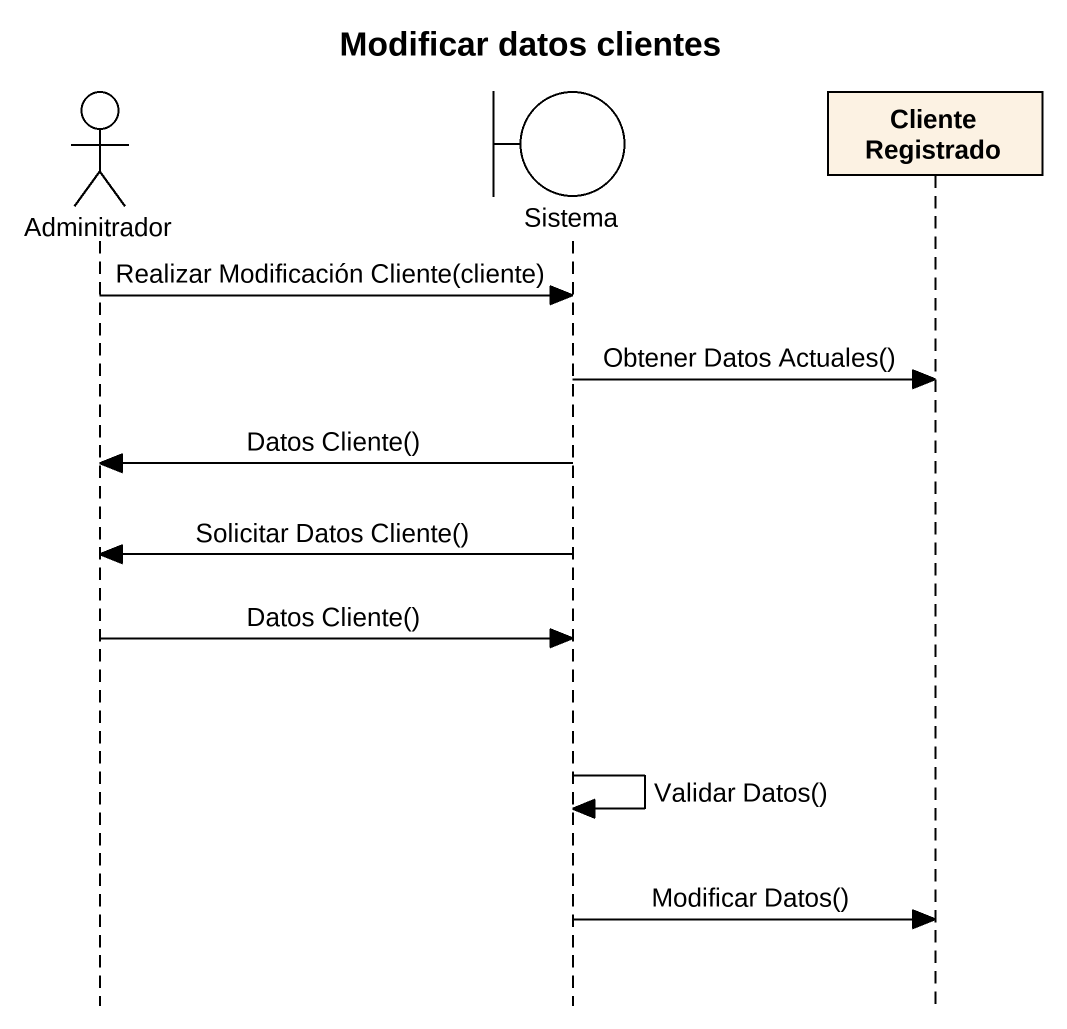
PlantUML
@startuml
title Modificar datos clientes
hide footbox
actor Adminitrador
boundary Sistema
participant "Cliente Registrado" as Cliente_Registrado

Adminitrador -> Sistema : Realizar Modificación Cliente(cliente)
Sistema -> Cliente_Registrado : Obtener Datos Actuales()
Sistema -> Adminitrador : Datos Cliente()
Sistema -> Adminitrador : Solicitar Datos Cliente()
Adminitrador -> Sistema : Datos Cliente()
Sistema -> Sistema : Validar Datos()
Sistema -> Cliente_Registrado : Modificar Datos()
@enduml
